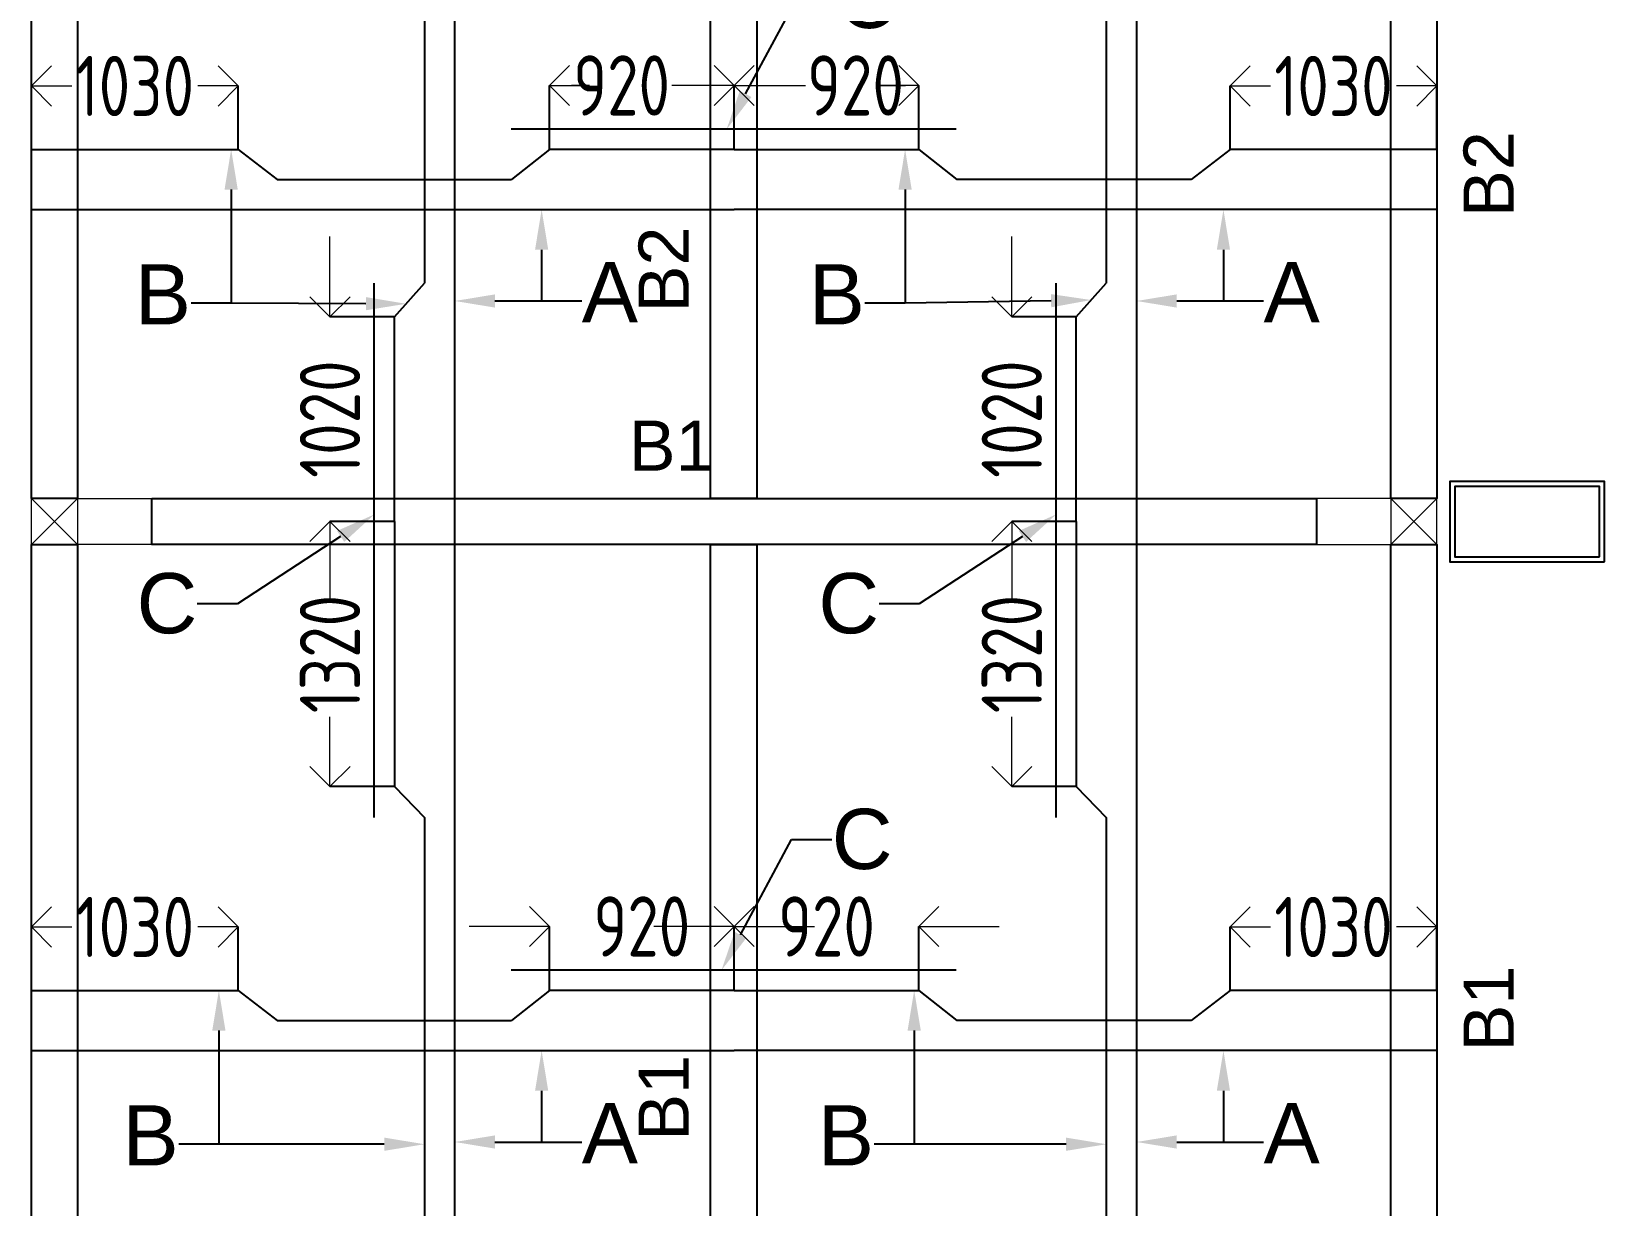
# Model space of a CAD drawing. Header units: inches. Extents: x -605 to 2991212, y -2872845 to 0.
# Drawn here: x 2827414 to 2835249, y -2311972 to -2306124 of the extents above; entities that cross this region are included whole.
import ezdxf
from ezdxf import colors
from ezdxf.entities.mleader import LeaderData, LeaderLine
from ezdxf.enums import TextEntityAlignment as Align
from ezdxf.math import Vec2, Vec3

# ---------------------------------------------------------------- set-up
doc = ezdxf.new("R2010")
doc.units = ezdxf.units.IN
doc.header["$LTSCALE"] = 600
doc.header["$MEASUREMENT"] = 0
for name, color, linetype, lineweight in [('rDIMension', 1, 'Continuous', 18), ('rRCC 2', 40, 'Continuous', 15), ('rREINF 1', 1, 'Continuous', 25)]:
    doc.layers.add(name, color=color, linetype=linetype, lineweight=lineweight)
doc.styles.add('DIM', font='geniso.shx', dxfattribs={"width": 0.85})
doc.styles.get("Standard").update_dxf_attribs({"font": 'arial.ttf'})
doc.dimstyles.new('ST-100', dxfattribs={"dimscale": 100, "dimtxt": 2.5, "dimasz": 2, "dimexe": 0.18, "dimexo": 0.0625, "dimgap": 0.2, "dimtad": 0, "dimdec": 0, "dimzin": 0, "dimdsep": 46, "dimtxsty": 'DIM', "dimblk": 'OPEN90', "dimcen": 0.09, "dimclrd": 256, "dimclrt": 7, "dimadec": 0, "dimazin": 0, "dimtfac": 1, "dimtdec": 0, "dimtofl": 0, "dimtmove": 0, "dimatfit": 3, "dimldrblk": 'OPEN90', "dimfxl": 1, "dimtolj": 1, "dimtzin": 0, "dimlwd": -1, "dimarcsym": 0})

# ---------------------------------------------------------------- blocks, each defined once
blk = doc.blocks.new('_Open90')
at = {"color": 0, "linetype": 'ByBlock', "lineweight": -2}
for p, q in [((-0.5, 0.5), (0, 0)), ((0, 0), (-1, 0)), ((0, 0), (-0.5, -0.5))]:
    blk.add_line(p, q, dxfattribs=at)
blk = doc.blocks.new('*D1209')
at = {"layer": 'Defpoints', "color": 0, "linetype": 'ByBlock'}
for p in [(2828444.5, -2306395.5), (2827414.5, -2306711.2), (2828444.5, -2306711.2)]:
    blk.add_point(p, dxfattribs=at)
at = {"layer": 'rDIMension', "color": 0, "linetype": 'ByBlock', "lineweight": -2}
for p, q in [((2827414.5, -2306711.2), (2827414.5, -2306395.5)), ((2828444.5, -2306711.2), (2828444.5, -2306395.5))]:
    blk.add_line(p, q, dxfattribs=at)
at = {"layer": 'rDIMension'}
for p, q in [((2827614.5, -2306395.5), (2827616.1, -2306395.5)), ((2828244.5, -2306395.5), (2828242.8, -2306395.5))]:
    blk.add_line(p, q, dxfattribs=at)
at = {"layer": 'rDIMension', "linetype": 'ByBlock', "xscale": 200, "yscale": 200, "zscale": 200, "rotation": 180}
blk.add_blockref('_Open90', (2827414.5, -2306395.5), dxfattribs=at)
at = {"layer": 'rDIMension', "linetype": 'ByBlock', "xscale": 200, "yscale": 200, "zscale": 200}
blk.add_blockref('_Open90', (2828444.5, -2306395.5), dxfattribs=at)
at = {"layer": 'rDIMension', "color": 7, "linetype": 'ByBlock', "insert": (2827929.5, -2306395.5), "char_height": 300, "attachment_point": 5, "style": 'DIM'}
blk.add_mtext('\\A1;1030', dxfattribs=at)
blk = doc.blocks.new('*D1210')
at = {"layer": 'Defpoints', "color": 0, "linetype": 'ByBlock'}
for p in [(2830914.5, -2306392.8), (2829994.5, -2306711.2), (2830914.5, -2306711.2)]:
    blk.add_point(p, dxfattribs=at)
at = {"layer": 'rDIMension', "color": 0, "linetype": 'ByBlock', "lineweight": -2}
for p, q in [((2829994.5, -2306711.2), (2829994.5, -2306392.8)), ((2830914.5, -2306711.2), (2830914.5, -2306392.8))]:
    blk.add_line(p, q, dxfattribs=at)
at = {"layer": 'rDIMension'}
for p, q in [((2830194.5, -2306392.8), (2830104.3, -2306392.8)), ((2830714.5, -2306392.8), (2830603.5, -2306392.8))]:
    blk.add_line(p, q, dxfattribs=at)
at = {"layer": 'rDIMension', "linetype": 'ByBlock', "xscale": 200, "yscale": 200, "zscale": 200, "rotation": 180}
blk.add_blockref('_Open90', (2829994.5, -2306392.8), dxfattribs=at)
at = {"layer": 'rDIMension', "linetype": 'ByBlock', "xscale": 200, "yscale": 200, "zscale": 200}
blk.add_blockref('_Open90', (2830914.5, -2306392.8), dxfattribs=at)
at = {"layer": 'rDIMension', "color": 7, "linetype": 'ByBlock', "insert": (2830353.9, -2306392.8), "char_height": 300, "attachment_point": 5, "style": 'DIM'}
blk.add_mtext('\\A1;920', dxfattribs=at)
blk = doc.blocks.new('*D1211')
at = {"layer": 'Defpoints', "color": 0, "linetype": 'ByBlock'}
for p in [(2833384.5, -2306395.5), (2833384.5, -2306711.2), (2834414.5, -2306711.2)]:
    blk.add_point(p, dxfattribs=at)
at = {"layer": 'rDIMension', "color": 0, "linetype": 'ByBlock', "lineweight": -2}
for p, q in [((2833384.5, -2306711.2), (2833384.5, -2306395.5)), ((2834414.5, -2306711.2), (2834414.5, -2306395.5))]:
    blk.add_line(p, q, dxfattribs=at)
at = {"layer": 'rDIMension'}
for p, q in [((2833584.5, -2306395.5), (2833586.1, -2306395.5)), ((2834214.5, -2306395.5), (2834212.8, -2306395.5))]:
    blk.add_line(p, q, dxfattribs=at)
at = {"layer": 'rDIMension', "linetype": 'ByBlock', "xscale": 200, "yscale": 200, "zscale": 200, "rotation": 180}
blk.add_blockref('_Open90', (2833384.5, -2306395.5), dxfattribs=at)
at = {"layer": 'rDIMension', "linetype": 'ByBlock', "xscale": 200, "yscale": 200, "zscale": 200}
blk.add_blockref('_Open90', (2834414.5, -2306395.5), dxfattribs=at)
at = {"layer": 'rDIMension', "color": 7, "linetype": 'ByBlock', "insert": (2833899.5, -2306395.5), "char_height": 300, "attachment_point": 5, "style": 'DIM'}
blk.add_mtext('\\A1;1030', dxfattribs=at)
blk = doc.blocks.new('*D1212')
at = {"layer": 'Defpoints', "color": 0, "linetype": 'ByBlock'}
for p in [(2830914.5, -2306392.8), (2830914.5, -2306711.2), (2831834.5, -2306711.2)]:
    blk.add_point(p, dxfattribs=at)
at = {"layer": 'rDIMension', "color": 0, "linetype": 'ByBlock', "lineweight": -2}
for p, q in [((2830914.5, -2306711.2), (2830914.5, -2306392.8)), ((2831834.5, -2306711.2), (2831834.5, -2306392.8))]:
    blk.add_line(p, q, dxfattribs=at)
at = {"layer": 'rDIMension'}
for p, q in [((2831114.5, -2306392.8), (2831269.2, -2306392.8)), ((2831634.5, -2306392.8), (2831768.4, -2306392.8))]:
    blk.add_line(p, q, dxfattribs=at)
at = {"layer": 'rDIMension', "linetype": 'ByBlock', "xscale": 200, "yscale": 200, "zscale": 200, "rotation": 180}
blk.add_blockref('_Open90', (2830914.5, -2306392.8), dxfattribs=at)
at = {"layer": 'rDIMension', "linetype": 'ByBlock', "xscale": 200, "yscale": 200, "zscale": 200}
blk.add_blockref('_Open90', (2831834.5, -2306392.8), dxfattribs=at)
at = {"layer": 'rDIMension', "color": 7, "linetype": 'ByBlock', "insert": (2831518.8, -2306392.8), "char_height": 300, "attachment_point": 5, "style": 'DIM'}
blk.add_mtext('\\A1;920', dxfattribs=at)
blk = doc.blocks.new('*D1213')
at = {"layer": 'Defpoints', "color": 0, "linetype": 'ByBlock'}
for p in [(2828444.5, -2310584.4), (2827414.5, -2310900.2), (2828444.5, -2310900.2)]:
    blk.add_point(p, dxfattribs=at)
at = {"layer": 'rDIMension', "color": 0, "linetype": 'ByBlock', "lineweight": -2}
for p, q in [((2827414.5, -2310900.2), (2827414.5, -2310584.4)), ((2828444.5, -2310900.2), (2828444.5, -2310584.4))]:
    blk.add_line(p, q, dxfattribs=at)
at = {"layer": 'rDIMension'}
for p, q in [((2827614.5, -2310584.4), (2827616.1, -2310584.4)), ((2828244.5, -2310584.4), (2828242.8, -2310584.4))]:
    blk.add_line(p, q, dxfattribs=at)
at = {"layer": 'rDIMension', "linetype": 'ByBlock', "xscale": 200, "yscale": 200, "zscale": 200, "rotation": 180}
blk.add_blockref('_Open90', (2827414.5, -2310584.4), dxfattribs=at)
at = {"layer": 'rDIMension', "linetype": 'ByBlock', "xscale": 200, "yscale": 200, "zscale": 200}
blk.add_blockref('_Open90', (2828444.5, -2310584.4), dxfattribs=at)
at = {"layer": 'rDIMension', "color": 7, "linetype": 'ByBlock', "insert": (2827929.5, -2310584.4), "char_height": 300, "attachment_point": 5, "style": 'DIM'}
blk.add_mtext('\\A1;1030', dxfattribs=at)
blk = doc.blocks.new('*D1214')
at = {"layer": 'Defpoints', "color": 0, "linetype": 'ByBlock'}
for p in [(2830914.5, -2310581.8), (2829994.5, -2310900.2), (2830914.5, -2310900.2)]:
    blk.add_point(p, dxfattribs=at)
at = {"layer": 'rDIMension'}
for p, q in [((2829794.5, -2310581.8), (2829594.5, -2310581.8)), ((2831114.5, -2310581.8), (2831314.5, -2310581.8))]:
    blk.add_line(p, q, dxfattribs=at)
at = {"layer": 'rDIMension', "color": 0, "linetype": 'ByBlock', "lineweight": -2}
for p, q in [((2829994.5, -2310900.2), (2829994.5, -2310581.8)), ((2830914.5, -2310900.2), (2830914.5, -2310581.8))]:
    blk.add_line(p, q, dxfattribs=at)
at = {"layer": 'rDIMension', "linetype": 'ByBlock', "xscale": 200, "yscale": 200, "zscale": 200}
blk.add_blockref('_Open90', (2829994.5, -2310581.8), dxfattribs=at)
at = {"layer": 'rDIMension', "linetype": 'ByBlock', "xscale": 200, "yscale": 200, "zscale": 200, "rotation": 180}
blk.add_blockref('_Open90', (2830914.5, -2310581.8), dxfattribs=at)
at = {"layer": 'rDIMension', "color": 7, "linetype": 'ByBlock', "insert": (2830454.5, -2310581.8), "char_height": 300, "attachment_point": 5, "style": 'DIM'}
blk.add_mtext('\\A1;920', dxfattribs=at)
blk = doc.blocks.new('*D1215')
at = {"layer": 'Defpoints', "color": 0, "linetype": 'ByBlock'}
for p in [(2833384.5, -2310584.4), (2833384.5, -2310900.2), (2834414.5, -2310900.2)]:
    blk.add_point(p, dxfattribs=at)
at = {"layer": 'rDIMension', "color": 0, "linetype": 'ByBlock', "lineweight": -2}
for p, q in [((2833384.5, -2310900.2), (2833384.5, -2310584.4)), ((2834414.5, -2310900.2), (2834414.5, -2310584.4))]:
    blk.add_line(p, q, dxfattribs=at)
at = {"layer": 'rDIMension'}
for p, q in [((2833584.5, -2310584.4), (2833586.1, -2310584.4)), ((2834214.5, -2310584.4), (2834212.8, -2310584.4))]:
    blk.add_line(p, q, dxfattribs=at)
at = {"layer": 'rDIMension', "linetype": 'ByBlock', "xscale": 200, "yscale": 200, "zscale": 200, "rotation": 180}
blk.add_blockref('_Open90', (2833384.5, -2310584.4), dxfattribs=at)
at = {"layer": 'rDIMension', "linetype": 'ByBlock', "xscale": 200, "yscale": 200, "zscale": 200}
blk.add_blockref('_Open90', (2834414.5, -2310584.4), dxfattribs=at)
at = {"layer": 'rDIMension', "color": 7, "linetype": 'ByBlock', "insert": (2833899.5, -2310584.4), "char_height": 300, "attachment_point": 5, "style": 'DIM'}
blk.add_mtext('\\A1;1030', dxfattribs=at)
blk = doc.blocks.new('*D1216')
at = {"layer": 'Defpoints', "color": 0, "linetype": 'ByBlock'}
for p in [(2830914.5, -2310581.8), (2830914.5, -2310900.2), (2831834.5, -2310900.2)]:
    blk.add_point(p, dxfattribs=at)
at = {"layer": 'rDIMension'}
for p, q in [((2830714.5, -2310581.8), (2830514.5, -2310581.8)), ((2832034.5, -2310581.8), (2832234.5, -2310581.8))]:
    blk.add_line(p, q, dxfattribs=at)
at = {"layer": 'rDIMension', "color": 0, "linetype": 'ByBlock', "lineweight": -2}
for p, q in [((2830914.5, -2310900.2), (2830914.5, -2310581.8)), ((2831834.5, -2310900.2), (2831834.5, -2310581.8))]:
    blk.add_line(p, q, dxfattribs=at)
at = {"layer": 'rDIMension', "linetype": 'ByBlock', "xscale": 200, "yscale": 200, "zscale": 200}
blk.add_blockref('_Open90', (2830914.5, -2310581.8), dxfattribs=at)
at = {"layer": 'rDIMension', "linetype": 'ByBlock', "xscale": 200, "yscale": 200, "zscale": 200, "rotation": 180}
blk.add_blockref('_Open90', (2831834.5, -2310581.8), dxfattribs=at)
at = {"layer": 'rDIMension', "color": 7, "linetype": 'ByBlock', "insert": (2831374.5, -2310581.8), "char_height": 300, "attachment_point": 5, "style": 'DIM'}
blk.add_mtext('\\A1;920', dxfattribs=at)
blk = doc.blocks.new('*D1242')
at = {"layer": 'Defpoints', "color": 0, "linetype": 'ByBlock'}
for p in [(2829222, -2307545), (2828901.3, -2308565), (2829222, -2308565)]:
    blk.add_point(p, dxfattribs=at)
at = {"layer": 'rDIMension'}
for p, q in [((2828901.3, -2307345), (2828901.3, -2307145)), ((2828901.3, -2308765), (2828901.3, -2308965))]:
    blk.add_line(p, q, dxfattribs=at)
at = {"layer": 'rDIMension', "color": 0, "linetype": 'ByBlock', "lineweight": -2}
for p, q in [((2829222, -2307545), (2828901.3, -2307545)), ((2829222, -2308565), (2828901.3, -2308565))]:
    blk.add_line(p, q, dxfattribs=at)
at = {"layer": 'rDIMension', "linetype": 'ByBlock', "xscale": 200, "yscale": 200, "zscale": 200}
for p, rotation in [((2828901.3, -2307545), 270), ((2828901.3, -2308565), 90)]:
    blk.add_blockref('_Open90', p, dxfattribs=dict(at, rotation=rotation))
at = {"layer": 'rDIMension', "color": 7, "linetype": 'ByBlock', "insert": (2828901.3, -2308055), "char_height": 300, "attachment_point": 5, "rotation": 90, "style": 'DIM'}
blk.add_mtext('\\A1;1020', dxfattribs=at)
blk = doc.blocks.new('*D1244')
at = {"layer": 'Defpoints', "color": 0, "linetype": 'ByBlock'}
for p in [(2832617.8, -2307545), (2832297.1, -2308565), (2832617.8, -2308565)]:
    blk.add_point(p, dxfattribs=at)
at = {"layer": 'rDIMension'}
for p, q in [((2832297.1, -2307345), (2832297.1, -2307145)), ((2832297.1, -2308765), (2832297.1, -2308965))]:
    blk.add_line(p, q, dxfattribs=at)
at = {"layer": 'rDIMension', "color": 0, "linetype": 'ByBlock', "lineweight": -2}
for p, q in [((2832617.8, -2307545), (2832297.1, -2307545)), ((2832617.8, -2308565), (2832297.1, -2308565))]:
    blk.add_line(p, q, dxfattribs=at)
at = {"layer": 'rDIMension', "linetype": 'ByBlock', "xscale": 200, "yscale": 200, "zscale": 200}
for p, rotation in [((2832297.1, -2307545), 270), ((2832297.1, -2308565), 90)]:
    blk.add_blockref('_Open90', p, dxfattribs=dict(at, rotation=rotation))
at = {"layer": 'rDIMension', "color": 7, "linetype": 'ByBlock', "insert": (2832297.1, -2308055), "char_height": 300, "attachment_point": 5, "rotation": 90, "style": 'DIM'}
blk.add_mtext('\\A1;1020', dxfattribs=at)
blk = doc.blocks.new('*D1317')
at = {"layer": 'Defpoints', "color": 0, "linetype": 'ByBlock'}
for p in [(2828901.3, -2308565), (2829222, -2308565), (2829222, -2309885)]:
    blk.add_point(p, dxfattribs=at)
at = {"layer": 'rDIMension', "color": 0, "linetype": 'ByBlock', "lineweight": -2}
for p, q in [((2829222, -2308565), (2828901.3, -2308565)), ((2829222, -2309885), (2828901.3, -2309885))]:
    blk.add_line(p, q, dxfattribs=at)
at = {"layer": 'rDIMension'}
for p, q in [((2828901.3, -2308765), (2828901.3, -2308911.7)), ((2828901.3, -2309685), (2828901.3, -2309538.4))]:
    blk.add_line(p, q, dxfattribs=at)
at = {"layer": 'rDIMension', "linetype": 'ByBlock', "xscale": 200, "yscale": 200, "zscale": 200}
for p, rotation in [((2828901.3, -2308565), 90), ((2828901.3, -2309885), 270)]:
    blk.add_blockref('_Open90', p, dxfattribs=dict(at, rotation=rotation))
at = {"layer": 'rDIMension', "color": 7, "linetype": 'ByBlock', "insert": (2828901.3, -2309225), "char_height": 300, "attachment_point": 5, "rotation": 90, "style": 'DIM'}
blk.add_mtext('\\A1;1320', dxfattribs=at)
blk = doc.blocks.new('*D1319')
at = {"layer": 'Defpoints', "color": 0, "linetype": 'ByBlock'}
for p in [(2832297.1, -2308565), (2832617.8, -2308565), (2832617.8, -2309885)]:
    blk.add_point(p, dxfattribs=at)
at = {"layer": 'rDIMension', "color": 0, "linetype": 'ByBlock', "lineweight": -2}
for p, q in [((2832617.8, -2308565), (2832297.1, -2308565)), ((2832617.8, -2309885), (2832297.1, -2309885))]:
    blk.add_line(p, q, dxfattribs=at)
at = {"layer": 'rDIMension'}
for p, q in [((2832297.1, -2308765), (2832297.1, -2308911.7)), ((2832297.1, -2309685), (2832297.1, -2309538.4))]:
    blk.add_line(p, q, dxfattribs=at)
at = {"layer": 'rDIMension', "linetype": 'ByBlock', "xscale": 200, "yscale": 200, "zscale": 200}
for p, rotation in [((2832297.1, -2308565), 90), ((2832297.1, -2309885), 270)]:
    blk.add_blockref('_Open90', p, dxfattribs=dict(at, rotation=rotation))
at = {"layer": 'rDIMension', "color": 7, "linetype": 'ByBlock', "insert": (2832297.1, -2309225), "char_height": 300, "attachment_point": 5, "rotation": 90, "style": 'DIM'}
blk.add_mtext('\\A1;1320', dxfattribs=at)

msp = doc.modelspace()

# ---------------------------------------------------------------- linework, layer by layer
at = {"color": 4, "linetype": 'ByBlock'}
for points in [[(2829522, -2304865), (2829522, -2308565)], [(2832917.8, -2304865), (2832917.8, -2308565)], [(2829372, -2306051.8), (2829372, -2307378.2)], [(2832767.8, -2306051.8), (2832767.8, -2307378.2)], [(2832020.5, -2306611.2), (2829804, -2306611.2)], [(2827414.5, -2306711.2), (2828444.5, -2306711.2), (2828637.7, -2306861.2)], [(2830914.5, -2306711.2), (2829994.5, -2306711.2), (2829806.2, -2306861.2)], [(2830914.5, -2306711.2), (2831834.5, -2306711.2), (2832022.7, -2306861.2)], [(2834414.5, -2306711.2), (2833384.5, -2306711.2), (2833191.2, -2306861.2)], [(2828637.7, -2306861.2), (2829806.2, -2306861.2)], [(2833191.2, -2306861.2), (2832022.7, -2306861.2)], [(2827414.5, -2307011.2), (2830914.5, -2307011.2)], [(2834414.5, -2307011.2), (2830914.5, -2307011.2)], [(2829122, -2310038.3), (2829122, -2307378.2)], [(2829222, -2308565), (2829222, -2307545), (2829372, -2307378.2)], [(2832517.8, -2310038.3), (2832517.8, -2307378.2)], [(2832617.8, -2308565), (2832617.8, -2307545), (2832767.8, -2307378.2)], [(2829222, -2308565), (2829222, -2309885), (2829372, -2310038.3)], [(2829522, -2308565), (2829522, -2313582.4)], [(2832617.8, -2308565), (2832617.8, -2309885), (2832767.8, -2310038.3)], [(2832917.8, -2308565), (2832917.8, -2313582.4)], [(2829372, -2310038.3), (2829372, -2312109.1)], [(2832767.8, -2310038.3), (2832767.8, -2312109.1)], [(2832020.5, -2310800.2), (2829804, -2310800.2)], [(2827414.5, -2310900.2), (2828444.5, -2310900.2), (2828637.7, -2311050.2)], [(2830914.5, -2310900.2), (2829994.5, -2310900.2), (2829806.2, -2311050.2)], [(2830914.5, -2310900.2), (2831834.5, -2310900.2), (2832022.7, -2311050.2)], [(2834414.5, -2310900.2), (2833384.5, -2310900.2), (2833191.2, -2311050.2)], [(2828637.7, -2311050.2), (2829806.2, -2311050.2)], [(2833191.2, -2311050.2), (2832022.7, -2311050.2)], [(2827414.5, -2311200.2), (2830914.5, -2311200.2)], [(2834414.5, -2311200.2), (2830914.5, -2311200.2)]]:
    msp.add_lwpolyline(points, dxfattribs=at)
at = {"color": 1, "linetype": 'ByBlock'}
for points in [[(2827414.5, -2304980), (2827644.5, -2304980), (2827644.5, -2308450), (2827414.5, -2308450)], [(2830797.3, -2304980), (2831027.3, -2304980), (2831027.3, -2308450), (2830797.3, -2308450)], [(2834184.5, -2304980), (2834414.5, -2304980), (2834414.5, -2308450), (2834184.5, -2308450)], [(2828014.5, -2308450), (2833814.5, -2308450), (2833814.5, -2308680), (2828014.5, -2308680)], [(2827644.5, -2313467.4), (2827414.5, -2313467.4), (2827414.5, -2308680), (2827644.5, -2308680)], [(2831027.3, -2313467.4), (2830797.3, -2313467.4), (2830797.3, -2308680), (2831027.3, -2308680)], [(2834184.5, -2308680), (2834414.5, -2308680), (2834414.5, -2313467.4), (2834184.5, -2313467.4)]]:
    msp.add_lwpolyline(points, close=True, dxfattribs=at)
at = {"color": 6, "linetype": 'ByBlock'}
msp.add_lwpolyline([(2835249.5, -2308765), (2835249.5, -2308365), (2834479.5, -2308365), (2834479.5, -2308765)], close=True, dxfattribs=at)
at = {"color": 3, "linetype": 'ByBlock'}
msp.add_lwpolyline([(2835224.5, -2308740), (2835224.5, -2308390), (2834504.5, -2308390), (2834504.5, -2308740)], close=True, dxfattribs=at)
at = {"layer": 'rRCC 2', "color": 6}
for p, q in [((2827414.5, -2308450), (2827644.5, -2308680)), ((2827414.5, -2308680), (2827644.5, -2308450)), ((2834414.5, -2308450), (2834184.5, -2308680)), ((2834414.5, -2308680), (2834184.5, -2308450))]:
    msp.add_line(p, q, dxfattribs=at)
for points in [[(2827414.5, -2308680), (2827414.5, -2308450), (2828014.5, -2308450), (2828014.5, -2308680)], [(2827414.5, -2308450), (2827644.5, -2308450), (2827644.5, -2308680), (2827414.5, -2308680)], [(2834414.5, -2308680), (2834414.5, -2308450), (2833814.5, -2308450), (2833814.5, -2308680)], [(2834414.5, -2308450), (2834184.5, -2308450), (2834184.5, -2308680), (2834414.5, -2308680)]]:
    msp.add_lwpolyline(points, close=True, dxfattribs=at)

# ---------------------------------------------------------------- texts
at = {"layer": 'rRCC 2'}
for s, p in [('B2', (2834672.1, -2306834.1)), ('B2', (2830563.1, -2307309.4)), ('B1', (2834672.1, -2310990.7)), ('B1', (2830563.1, -2311435.4))]:
    msp.add_text(s, height=250, rotation=90, dxfattribs=at).set_placement(p, align=Align.MIDDLE_CENTER)
msp.add_text('B1', height=250, dxfattribs=at).set_placement((2830603.1, -2308186.9), align=Align.MIDDLE_CENTER)

# ---------------------------------------------------------------- dimensions: what is measured, and where the dimension line sits
at = {"layer": 'rDIMension', "color": 1, "linetype": 'ByBlock'}
for base, p1, p2, override, picture, middle in [((2828444.5, -2306395.5), (2827414.5, -2306711.2), (2828444.5, -2306711.2), {"dimtxt": 3, "dimasz": 2, "dimexe": 0, "dimexo": 0, "dimtmove": 1, "dimfxl": 1.25, "dimtfillclr": 256, "dimarcsym": 2}, '*D1209', (2827929.5, -2306395.5)), ((2830914.5, -2306392.8), (2829994.5, -2306711.2), (2830914.5, -2306711.2), {"dimtxt": 3, "dimexe": 0, "dimexo": 0, "dimtmove": 1, "dimfxl": 1.25, "dimtfillclr": 256, "dimarcsym": 2}, '*D1210', (2830353.9, -2306392.8)), ((2828444.5, -2310584.4), (2827414.5, -2310900.2), (2828444.5, -2310900.2), {"dimtxt": 3, "dimasz": 2, "dimexe": 0, "dimexo": 0, "dimtmove": 1, "dimfxl": 1.25, "dimtfillclr": 256, "dimarcsym": 2}, '*D1213', (2827929.5, -2310584.4))]:
    dim = msp.add_linear_dim(base=base, p1=p1, p2=p2, dimstyle='ST-100', override=override, dxfattribs=at)
    dim.commit()
    dim.dimension.update_dxf_attribs({"geometry": picture, "text_midpoint": middle, "dimtype": 160})
for base, p1, p2, override, picture, middle in [((2830914.5, -2306392.8), (2831834.5, -2306711.2), (2830914.5, -2306711.2), {"dimtxt": 3, "dimexe": 0, "dimexo": 0, "dimtmove": 1, "dimfxl": 1.25, "dimtfillclr": 256, "dimarcsym": 2}, '*D1212', (2831518.8, -2306392.8)), ((2833384.5, -2306395.5), (2834414.5, -2306711.2), (2833384.5, -2306711.2), {"dimtxt": 3, "dimasz": 2, "dimexe": 0, "dimexo": 0, "dimtmove": 1, "dimfxl": 1.25, "dimtfillclr": 256, "dimarcsym": 2}, '*D1211', (2833899.5, -2306395.5)), ((2833384.5, -2310584.4), (2834414.5, -2310900.2), (2833384.5, -2310900.2), {"dimtxt": 3, "dimasz": 2, "dimexe": 0, "dimexo": 0, "dimtmove": 1, "dimfxl": 1.25, "dimtfillclr": 256, "dimarcsym": 2}, '*D1215', (2833899.5, -2310584.4))]:
    dim = msp.add_linear_dim(base=base, p1=p1, p2=p2, angle=180, dimstyle='ST-100', override=override, dxfattribs=at)
    dim.commit()
    dim.dimension.update_dxf_attribs({"geometry": picture, "text_midpoint": middle, "dimtype": 160})
for base, p1, p2, angle, picture, middle in [((2828901.3, -2308565), (2829222, -2307545), (2829222, -2308565), 90, '*D1242', (2828901.3, -2308055)), ((2832297.1, -2308565), (2832617.8, -2307545), (2832617.8, -2308565), 90, '*D1244', (2832297.1, -2308055)), ((2828901.3, -2308565), (2829222, -2309885), (2829222, -2308565), 90, '*D1317', (2828901.3, -2309225)), ((2832297.1, -2308565), (2832617.8, -2309885), (2832617.8, -2308565), 90, '*D1319', (2832297.1, -2309225)), ((2830914.5, -2310581.8), (2831834.5, -2310900.2), (2830914.5, -2310900.2), 180, '*D1216', (2831374.5, -2310581.8))]:
    dim = msp.add_linear_dim(base=base, p1=p1, p2=p2, angle=angle, dimstyle='ST-100', override={"dimtxt": 3, "dimexe": 0, "dimexo": 0, "dimtmove": 1, "dimfxl": 1.25, "dimtfillclr": 256, "dimarcsym": 2}, dxfattribs=at)
    dim.commit()
    dim.dimension.update_dxf_attribs({"geometry": picture, "text_midpoint": middle})
dim = msp.add_linear_dim(base=(2830914.5, -2310581.8), p1=(2829994.5, -2310900.2), p2=(2830914.5, -2310900.2), dimstyle='ST-100', override={"dimtxt": 3, "dimexe": 0, "dimexo": 0, "dimtmove": 1, "dimfxl": 1.25, "dimtfillclr": 256, "dimarcsym": 2}, dxfattribs=at)
dim.commit()
dim.dimension.update_dxf_attribs({"geometry": '*D1214', "text_midpoint": (2830454.5, -2310581.8)})

# ---------------------------------------------------------------- leaders
at = {"layer": 'rREINF 1', "color": 3, "linetype": 'ByBlock'}
ml = msp.add_multileader_mtext('Standard', dxfattribs=at)
ml.set_content('C', color=3)
ml.set_leader_properties()
ml.build(insert=Vec2(0, 0))
ml.multileader.update_dxf_attribs({"text_top_attachment_type": 0, "text_bottom_attachment_type": 0, "dogleg_length": 200, "arrow_head_size": 200})
ctx = ml.context
ctx.base_point, ctx.char_height, ctx.arrow_head_size, ctx.landing_gap_size, ctx.plane_origin = Vec3(2831426.4, -2305959.4), 300, 200, 0.09, Vec3(2830455.5, -2306861.9)
notes = []
notes.append((ctx, [(0, (1, 1, 0), (2831226.4, -2305959.4), (1, 0), 200, [(0, [(2830876.9, -2306611.2)], 256, [])])]))
ctx.mtext.insert, ctx.mtext.flow_direction = Vec3(2831426.5, -2305806.8), 5
ml = msp.add_multileader_mtext('Standard', dxfattribs=at)
ml.set_content('B', color=3)
ml.set_leader_properties()
ml.build(insert=Vec2(0, 0))
ml.multileader.update_dxf_attribs({"text_top_attachment_type": 0, "text_bottom_attachment_type": 0, "dogleg_length": 200, "arrow_head_size": 200})
ctx = ml.context
ctx.base_point, ctx.char_height, ctx.arrow_head_size, ctx.landing_gap_size, ctx.plane_origin = Vec3(2827982.4, -2307477.6), 300, 200, 0.09, Vec3(2828443.2, -2306884.4)
ctx.text_align_type = 2
notes.append((ctx, [(0, (1, 1, 0), (2828409.1, -2307477.6), (-1, 0), 200, [(0, [(2828409.1, -2306711.2)], 256, [])])]))
ctx.mtext.insert, ctx.mtext.alignment, ctx.mtext.flow_direction = Vec3(2828209, -2307283.2), 3, 5
ml = msp.add_multileader_mtext('Standard', dxfattribs=at)
ml.set_content('B', color=3)
ml.set_leader_properties()
ml.build(insert=Vec2(0, 0))
ml.multileader.update_dxf_attribs({"text_top_attachment_type": 0, "text_bottom_attachment_type": 0, "dogleg_length": 200, "arrow_head_size": 200})
ctx = ml.context
ctx.base_point, ctx.char_height, ctx.arrow_head_size, ctx.landing_gap_size, ctx.plane_origin = Vec3(2831339.1, -2307477.6), 300, 200, 0.09, Vec3(2831799.9, -2306884.4)
ctx.text_align_type = 2
notes.append((ctx, [(0, (1, 1, 0), (2831765.8, -2307477.6), (-1, 0), 200, [(0, [(2831765.8, -2306711.2)], 256, [])])]))
ctx.mtext.insert, ctx.mtext.alignment, ctx.mtext.flow_direction = Vec3(2831565.7, -2307283.2), 3, 5
ml = msp.add_multileader_mtext('Standard', dxfattribs=at)
ml.set_content('A', color=3)
ml.set_leader_properties()
ml.build(insert=Vec2(0, 0))
ml.multileader.update_dxf_attribs({"text_top_attachment_type": 0, "text_bottom_attachment_type": 0, "dogleg_length": 200, "arrow_head_size": 200})
ctx = ml.context
ctx.base_point, ctx.char_height, ctx.arrow_head_size, ctx.landing_gap_size, ctx.plane_origin = Vec3(2830155.5, -2307466.4), 300, 200, 0.09, Vec3(2830108.9, -2306873.2)
notes.append((ctx, [(0, (1, 1, 0), (2829955.5, -2307466.4), (1, 0), 200, [(0, [(2829955.5, -2307011.2)], 256, [])])]))
ctx.mtext.insert, ctx.mtext.flow_direction = Vec3(2830155.6, -2307272), 5
ml = msp.add_multileader_mtext('Standard', dxfattribs=at)
ml.set_content('A', color=3)
ml.set_leader_properties()
ml.build(insert=Vec2(0, 0))
ml.multileader.update_dxf_attribs({"text_top_attachment_type": 0, "text_bottom_attachment_type": 0, "dogleg_length": 200, "arrow_head_size": 200})
ctx = ml.context
ctx.base_point, ctx.char_height, ctx.arrow_head_size, ctx.landing_gap_size, ctx.plane_origin = Vec3(2833551.3, -2307466.4), 300, 200, 0.09, Vec3(2833504.8, -2306873.2)
notes.append((ctx, [(0, (1, 1, 0), (2833351.3, -2307466.4), (1, 0), 200, [(0, [(2833351.3, -2307011.2)], 256, [])])]))
ctx.mtext.insert, ctx.mtext.flow_direction = Vec3(2833551.4, -2307272), 5
ml = msp.add_multileader_mtext('Standard', dxfattribs=at)
ml.set_content('', color=3)
ml.set_leader_properties()
ml.build(insert=Vec2(0, 0))
ml.multileader.update_dxf_attribs({"text_top_attachment_type": 0, "text_bottom_attachment_type": 0, "dogleg_length": 200, "arrow_head_size": 200})
ctx = ml.context
ctx.base_point, ctx.char_height, ctx.arrow_head_size, ctx.landing_gap_size, ctx.plane_origin = Vec3(2828208.9, -2307477.6), 300, 200, 0.09, Vec3(2829012.5, -2307477.6)
ctx.text_align_type = 2
notes.append((ctx, [(0, (1, 1, 0), (2828409.1, -2307477.6), (-1, 0), 200, [(0, [(2829280, -2307480.4)], 256, [])])]))
ctx.mtext.insert, ctx.mtext.alignment, ctx.mtext.flow_direction = Vec3(2828209, -2307327.6), 3, 5
ml = msp.add_multileader_mtext('Standard', dxfattribs=at)
ml.set_content('', color=3)
ml.set_leader_properties()
ml.build(insert=Vec2(0, 0))
ml.multileader.update_dxf_attribs({"text_top_attachment_type": 0, "text_bottom_attachment_type": 0, "dogleg_length": 200, "arrow_head_size": 200})
ctx = ml.context
ctx.base_point, ctx.char_height, ctx.arrow_head_size, ctx.landing_gap_size, ctx.plane_origin = Vec3(2830155.5, -2307466.4), 300, 200, 0.09, Vec3(2829539.7, -2307466.4)
notes.append((ctx, [(0, (1, 1, 0), (2829955.5, -2307466.4), (1, 0), 200, [(0, [(2829522.8, -2307466.4)], 256, [])])]))
ctx.mtext.insert, ctx.mtext.flow_direction = Vec3(2830155.6, -2307316.4), 5
ml = msp.add_multileader_mtext('Standard', dxfattribs=at)
ml.set_content('', color=3)
ml.set_leader_properties()
ml.build(insert=Vec2(0, 0))
ml.multileader.update_dxf_attribs({"text_top_attachment_type": 0, "text_bottom_attachment_type": 0, "dogleg_length": 200, "arrow_head_size": 200})
ctx = ml.context
ctx.base_point, ctx.char_height, ctx.arrow_head_size, ctx.landing_gap_size, ctx.plane_origin = Vec3(2831565.6, -2307477.6), 300, 200, 0.09, Vec3(2832369.1, -2307477.6)
ctx.text_align_type = 2
notes.append((ctx, [(0, (1, 1, 0), (2831765.8, -2307477.6), (-1, 0), 200, [(0, [(2832692.8, -2307461.6)], 256, [])])]))
ctx.mtext.insert, ctx.mtext.alignment, ctx.mtext.flow_direction = Vec3(2831565.7, -2307327.6), 3, 5
ml = msp.add_multileader_mtext('Standard', dxfattribs=at)
ml.set_content('', color=3)
ml.set_leader_properties()
ml.build(insert=Vec2(0, 0))
ml.multileader.update_dxf_attribs({"text_top_attachment_type": 0, "text_bottom_attachment_type": 0, "dogleg_length": 200, "arrow_head_size": 200})
ctx = ml.context
ctx.base_point, ctx.char_height, ctx.arrow_head_size, ctx.landing_gap_size, ctx.plane_origin = Vec3(2833551.3, -2307466.4), 300, 200, 0.09, Vec3(2832935.5, -2307466.4)
notes.append((ctx, [(0, (1, 1, 0), (2833351.3, -2307466.4), (1, 0), 200, [(0, [(2832918.6, -2307466.4)], 256, [])])]))
ctx.mtext.insert, ctx.mtext.flow_direction = Vec3(2833551.4, -2307316.4), 5
ml = msp.add_multileader_mtext('Standard', dxfattribs=at)
ml.set_content('C', color=3)
ml.set_leader_properties()
ml.build(insert=Vec2(0, 0))
ml.multileader.update_dxf_attribs({"text_top_attachment_type": 0, "text_bottom_attachment_type": 0, "dogleg_length": 200, "arrow_head_size": 200})
ctx = ml.context
ctx.base_point, ctx.char_height, ctx.arrow_head_size, ctx.landing_gap_size, ctx.plane_origin = Vec3(2827975.2, -2308974.3), 300, 200, 0.09, Vec3(2828871.5, -2308571.7)
ctx.text_align_type = 2
notes.append((ctx, [(1, (1, 1, 0), (2828440.6, -2308974.3), (-1, 0), 200, [(0, [(2829122, -2308529.8)], 256, [])])]))
ctx.mtext.insert, ctx.mtext.alignment, ctx.mtext.flow_direction = Vec3(2828240.5, -2308821.7), 3, 5
ml = msp.add_multileader_mtext('Standard', dxfattribs=at)
ml.set_content('C', color=3)
ml.set_leader_properties()
ml.build(insert=Vec2(0, 0))
ml.multileader.update_dxf_attribs({"text_top_attachment_type": 0, "text_bottom_attachment_type": 0, "dogleg_length": 200, "arrow_head_size": 200})
ctx = ml.context
ctx.base_point, ctx.char_height, ctx.arrow_head_size, ctx.landing_gap_size, ctx.plane_origin = Vec3(2831371, -2308974.3), 300, 200, 0.09, Vec3(2832267.3, -2308571.7)
ctx.text_align_type = 2
notes.append((ctx, [(1, (1, 1, 0), (2831836.4, -2308974.3), (-1, 0), 200, [(0, [(2832517.8, -2308529.8)], 256, [])])]))
ctx.mtext.insert, ctx.mtext.alignment, ctx.mtext.flow_direction = Vec3(2831636.3, -2308821.7), 3, 5
ml = msp.add_multileader_mtext('Standard', dxfattribs=at)
ml.set_content('C', color=3)
ml.set_leader_properties()
ml.build(insert=Vec2(0, 0))
ml.multileader.update_dxf_attribs({"text_top_attachment_type": 0, "text_bottom_attachment_type": 0, "dogleg_length": 200, "arrow_head_size": 200})
ctx = ml.context
ctx.base_point, ctx.char_height, ctx.arrow_head_size, ctx.landing_gap_size, ctx.plane_origin = Vec3(2831400.6, -2310148.3), 300, 200, 0.09, Vec3(2830429.7, -2311050.8)
notes.append((ctx, [(0, (1, 1, 0), (2831200.6, -2310148.3), (1, 0), 200, [(0, [(2830851.1, -2310800.2)], 256, [])])]))
ctx.mtext.insert, ctx.mtext.flow_direction = Vec3(2831400.6, -2309995.7), 5
ml = msp.add_multileader_mtext('Standard', dxfattribs=at)
ml.set_content('B', color=3)
ml.set_leader_properties()
ml.build(insert=Vec2(0, 0))
ml.multileader.update_dxf_attribs({"text_top_attachment_type": 0, "text_bottom_attachment_type": 0, "dogleg_length": 200, "arrow_head_size": 200})
ctx = ml.context
ctx.base_point, ctx.char_height, ctx.arrow_head_size, ctx.landing_gap_size, ctx.plane_origin = Vec3(2827921.2, -2311666.5), 300, 200, 0.09, Vec3(2828382, -2311073.3)
ctx.text_align_type = 2
notes.append((ctx, [(0, (1, 1, 0), (2828347.9, -2311666.5), (-1, 0), 200, [(0, [(2828347.9, -2310900.2)], 256, [])])]))
ctx.mtext.insert, ctx.mtext.alignment, ctx.mtext.flow_direction = Vec3(2828147.8, -2311472.1), 3, 5
ml = msp.add_multileader_mtext('Standard', dxfattribs=at)
ml.set_content('B', color=3)
ml.set_leader_properties()
ml.build(insert=Vec2(0, 0))
ml.multileader.update_dxf_attribs({"text_top_attachment_type": 0, "text_bottom_attachment_type": 0, "dogleg_length": 200, "arrow_head_size": 200})
ctx = ml.context
ctx.base_point, ctx.char_height, ctx.arrow_head_size, ctx.landing_gap_size, ctx.plane_origin = Vec3(2831384.3, -2311666.5), 300, 200, 0.09, Vec3(2831845.2, -2311073.3)
ctx.text_align_type = 2
notes.append((ctx, [(0, (1, 1, 0), (2831811, -2311666.5), (-1, 0), 200, [(0, [(2831811, -2310900.2)], 256, [])])]))
ctx.mtext.insert, ctx.mtext.alignment, ctx.mtext.flow_direction = Vec3(2831611, -2311472.1), 3, 5
ml = msp.add_multileader_mtext('Standard', dxfattribs=at)
ml.set_content('A', color=3)
ml.set_leader_properties()
ml.build(insert=Vec2(0, 0))
ml.multileader.update_dxf_attribs({"text_top_attachment_type": 0, "text_bottom_attachment_type": 0, "dogleg_length": 200, "arrow_head_size": 200})
ctx = ml.context
ctx.base_point, ctx.char_height, ctx.arrow_head_size, ctx.landing_gap_size, ctx.plane_origin = Vec3(2830155.5, -2311655.4), 300, 200, 0.09, Vec3(2830108.9, -2311062.1)
notes.append((ctx, [(0, (1, 1, 0), (2829955.5, -2311655.4), (1, 0), 200, [(0, [(2829955.5, -2311200.2)], 256, [])])]))
ctx.mtext.insert, ctx.mtext.flow_direction = Vec3(2830155.6, -2311461), 5
ml = msp.add_multileader_mtext('Standard', dxfattribs=at)
ml.set_content('A', color=3)
ml.set_leader_properties()
ml.build(insert=Vec2(0, 0))
ml.multileader.update_dxf_attribs({"text_top_attachment_type": 0, "text_bottom_attachment_type": 0, "dogleg_length": 200, "arrow_head_size": 200})
ctx = ml.context
ctx.base_point, ctx.char_height, ctx.arrow_head_size, ctx.landing_gap_size, ctx.plane_origin = Vec3(2833551.3, -2311655.4), 300, 200, 0.09, Vec3(2833504.8, -2311062.1)
notes.append((ctx, [(0, (1, 1, 0), (2833351.3, -2311655.4), (1, 0), 200, [(0, [(2833351.3, -2311200.2)], 256, [])])]))
ctx.mtext.insert, ctx.mtext.flow_direction = Vec3(2833551.4, -2311461), 5
ml = msp.add_multileader_mtext('Standard', dxfattribs=at)
ml.set_content('', color=3)
ml.set_leader_properties()
ml.build(insert=Vec2(0, 0))
ml.multileader.update_dxf_attribs({"text_top_attachment_type": 0, "text_bottom_attachment_type": 0, "dogleg_length": 200, "arrow_head_size": 200})
ctx = ml.context
ctx.base_point, ctx.char_height, ctx.arrow_head_size, ctx.landing_gap_size, ctx.plane_origin = Vec3(2828147.7, -2311666.5), 300, 200, 0.09, Vec3(2828951.3, -2311666.5)
ctx.text_align_type = 2
notes.append((ctx, [(0, (1, 1, 0), (2828347.9, -2311666.5), (-1, 0), 200, [(0, [(2829372, -2311666.5)], 256, [])])]))
ctx.mtext.insert, ctx.mtext.alignment, ctx.mtext.flow_direction = Vec3(2828147.8, -2311516.5), 3, 5
ml = msp.add_multileader_mtext('Standard', dxfattribs=at)
ml.set_content('', color=3)
ml.set_leader_properties()
ml.build(insert=Vec2(0, 0))
ml.multileader.update_dxf_attribs({"text_top_attachment_type": 0, "text_bottom_attachment_type": 0, "dogleg_length": 200, "arrow_head_size": 200})
ctx = ml.context
ctx.base_point, ctx.char_height, ctx.arrow_head_size, ctx.landing_gap_size, ctx.plane_origin = Vec3(2830155.5, -2311655.4), 300, 200, 0.09, Vec3(2829539.7, -2311655.4)
notes.append((ctx, [(0, (1, 1, 0), (2829955.5, -2311655.4), (1, 0), 200, [(0, [(2829522.8, -2311655.4)], 256, [])])]))
ctx.mtext.insert, ctx.mtext.flow_direction = Vec3(2830155.6, -2311505.4), 5
ml = msp.add_multileader_mtext('Standard', dxfattribs=at)
ml.set_content('', color=3)
ml.set_leader_properties()
ml.build(insert=Vec2(0, 0))
ml.multileader.update_dxf_attribs({"text_top_attachment_type": 0, "text_bottom_attachment_type": 0, "dogleg_length": 200, "arrow_head_size": 200})
ctx = ml.context
ctx.base_point, ctx.char_height, ctx.arrow_head_size, ctx.landing_gap_size, ctx.plane_origin = Vec3(2831610.9, -2311666.5), 300, 200, 0.09, Vec3(2832414.4, -2311666.5)
ctx.text_align_type = 2
notes.append((ctx, [(0, (1, 1, 0), (2831811, -2311666.5), (-1, 0), 200, [(0, [(2832767.8, -2311666.5)], 256, [])])]))
ctx.mtext.insert, ctx.mtext.alignment, ctx.mtext.flow_direction = Vec3(2831611, -2311516.5), 3, 5
ml = msp.add_multileader_mtext('Standard', dxfattribs=at)
ml.set_content('', color=3)
ml.set_leader_properties()
ml.build(insert=Vec2(0, 0))
ml.multileader.update_dxf_attribs({"text_top_attachment_type": 0, "text_bottom_attachment_type": 0, "dogleg_length": 200, "arrow_head_size": 200})
ctx = ml.context
ctx.base_point, ctx.char_height, ctx.arrow_head_size, ctx.landing_gap_size, ctx.plane_origin = Vec3(2833551.3, -2311655.4), 300, 200, 0.09, Vec3(2832935.5, -2311655.4)
notes.append((ctx, [(0, (1, 1, 0), (2833351.3, -2311655.4), (1, 0), 200, [(0, [(2832918.6, -2311655.4)], 256, [])])]))
ctx.mtext.insert, ctx.mtext.flow_direction = Vec3(2833551.4, -2311505.4), 5
for ctx, leaders in notes:
    for number, flags, end, landing, length, lines in leaders:
        leader = LeaderData()
        leader.index, (leader.has_last_leader_line, leader.has_dogleg_vector, leader.attachment_direction) = number, flags
        leader.last_leader_point, leader.dogleg_vector, leader.dogleg_length = Vec3(end), Vec3(landing), length
        for number, points, colour, breaks in lines:
            line = LeaderLine()
            line.index, line.vertices, line.color, line.breaks = number, Vec3.list(points), colors.encode_raw_color(colour), breaks
            leader.lines.append(line)
        ctx.leaders.append(leader)

doc.saveas('drawing.dxf')
